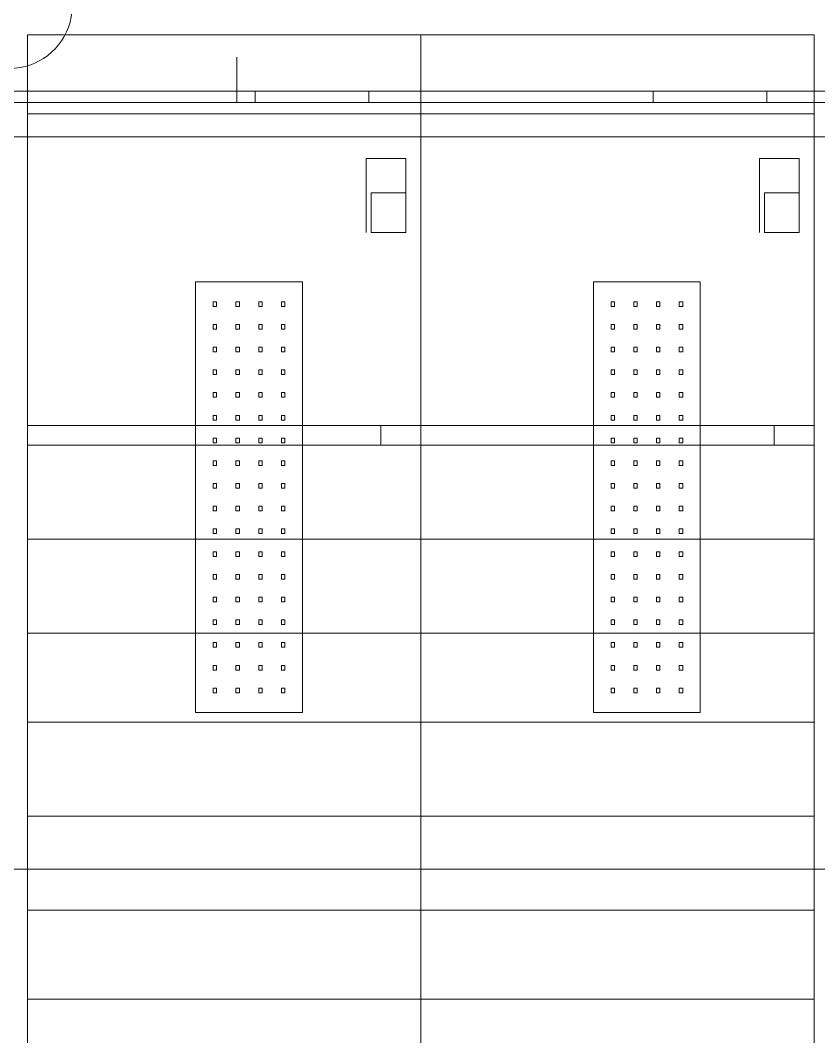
# Model space of a CAD drawing. Header units: millimetres. Extents: x 0 to 3780, y 0 to 2673.
# Drawn here: x 1385.4 to 1455.6, y 608.8 to 698.3 of the extents above; entities that cross this region are included whole.
import ezdxf

# ---------------------------------------------------------------- set-up
doc = ezdxf.new("R2010")
doc.units = ezdxf.units.MM
doc.layers.add('AM_0', color=7, linetype='Continuous', lineweight=5)
doc.layers.add('AM_9', color=6, linetype='Continuous', lineweight=5)

msp = doc.modelspace()

# ---------------------------------------------------------------- linework, layer by layer
at = {"lineweight": 0}
for p, q in [((1420.6, 697), (1386, 697)), ((1455.2, 697), (1420.6, 697)), ((1386, 690.028), (1420.6, 690.028)), ((1420.6, 690.028), (1455.2, 690.028)), ((1415.785, 679.58), (1415.785, 686.117)), ((1419.287, 686.117), (1415.785, 686.117)), ((1419.287, 683.075), (1419.287, 686.117)), ((1450.385, 679.58), (1450.385, 686.117)), ((1453.887, 686.117), (1450.385, 686.117)), ((1453.887, 683.075), (1453.887, 686.117)), ((1416.223, 683.075), (1419.287, 683.075)), ((1416.223, 683.075), (1416.223, 679.58)), ((1419.287, 679.58), (1419.287, 683.075)), ((1450.823, 683.075), (1453.887, 683.075)), ((1450.823, 683.075), (1450.823, 679.58)), ((1453.887, 679.58), (1453.887, 683.075)), ((1416.223, 679.58), (1419.287, 679.58)), ((1450.823, 679.58), (1453.887, 679.58)), ((1386, 662.613), (1420.6, 662.613)), ((1417.098, 660.875), (1417.098, 662.613)), ((1420.6, 662.613), (1455.2, 662.613)), ((1451.698, 660.875), (1451.698, 662.613)), ((1386, 660.875), (1420.6, 660.875)), ((1420.6, 660.875), (1455.2, 660.875)), ((1386, 652.6), (1420.6, 652.6)), ((1420.6, 652.6), (1455.2, 652.6)), ((1386, 644.324), (1420.6, 644.324)), ((1420.6, 644.324), (1455.2, 644.324)), ((1386, 636.502), (1420.6, 636.502)), ((1420.6, 636.502), (1455.2, 636.502)), ((1386, 628.226), (1420.6, 628.226)), ((1420.6, 628.226), (1455.2, 628.226)), ((1386, 619.951), (1420.6, 619.951)), ((1420.6, 619.951), (1455.2, 619.951)), ((1386, 612.129), (1420.6, 612.129)), ((1420.6, 612.129), (1455.2, 612.129))]:
    msp.add_line(p, q, dxfattribs=at)
for points in [[(1420.6, 554.673), (1386, 554.673), (1386, 697), (1420.6, 697)], [(1386, 697), (1386, 554.673), (1420.6, 554.673), (1420.6, 697)], [(1455.2, 554.673), (1420.6, 554.673), (1420.6, 697), (1455.2, 697)], [(1420.6, 697), (1420.6, 554.673), (1455.2, 554.673), (1455.2, 697)], [(1419.287, 679.58), (1419.287, 683.075), (1416.223, 683.075), (1416.223, 679.58)], [(1453.887, 679.58), (1453.887, 683.075), (1450.823, 683.075), (1450.823, 679.58)]]:
    msp.add_lwpolyline(points, close=True, dxfattribs=at)
at = {"layer": 'AM_0'}
for p, q in [((1404.434, 692.03), (1404.434, 695.03)), ((1349.234, 692.03), (1524.584, 692.03)), ((1349.234, 691.03), (1524.584, 691.03)), ((1524.584, 688.02), (1349.234, 688.02)), ((1410.191, 675.245), (1400.791, 675.245)), ((1400.791, 675.245), (1400.791, 637.345)), ((1410.191, 637.345), (1410.191, 675.245)), ((1445.191, 675.245), (1435.791, 675.245)), ((1435.791, 675.245), (1435.791, 637.345)), ((1445.191, 637.345), (1445.191, 675.245)), ((1402.341, 673.5), (1402.341, 673.09)), ((1402.641, 673.5), (1402.341, 673.5)), ((1402.341, 673.09), (1402.641, 673.09)), ((1402.641, 673.09), (1402.641, 673.5)), ((1404.341, 673.5), (1404.341, 673.09)), ((1404.641, 673.5), (1404.341, 673.5)), ((1404.341, 673.09), (1404.641, 673.09)), ((1404.641, 673.09), (1404.641, 673.5)), ((1406.341, 673.5), (1406.341, 673.09)), ((1406.641, 673.5), (1406.341, 673.5)), ((1406.341, 673.09), (1406.641, 673.09)), ((1406.641, 673.09), (1406.641, 673.5)), ((1408.341, 673.5), (1408.341, 673.09)), ((1408.641, 673.5), (1408.341, 673.5)), ((1408.341, 673.09), (1408.641, 673.09)), ((1408.641, 673.09), (1408.641, 673.5)), ((1437.341, 673.5), (1437.341, 673.09)), ((1437.641, 673.5), (1437.341, 673.5)), ((1437.341, 673.09), (1437.641, 673.09)), ((1437.641, 673.09), (1437.641, 673.5)), ((1439.341, 673.5), (1439.341, 673.09)), ((1439.641, 673.5), (1439.341, 673.5)), ((1439.341, 673.09), (1439.641, 673.09)), ((1439.641, 673.09), (1439.641, 673.5)), ((1441.341, 673.5), (1441.341, 673.09)), ((1441.641, 673.5), (1441.341, 673.5)), ((1441.341, 673.09), (1441.641, 673.09)), ((1441.641, 673.09), (1441.641, 673.5)), ((1443.341, 673.5), (1443.341, 673.09)), ((1443.641, 673.5), (1443.341, 673.5)), ((1443.341, 673.09), (1443.641, 673.09)), ((1443.641, 673.09), (1443.641, 673.5)), ((1402.341, 671.5), (1402.341, 671.09)), ((1402.641, 671.5), (1402.341, 671.5)), ((1402.341, 671.09), (1402.641, 671.09)), ((1402.641, 671.09), (1402.641, 671.5)), ((1404.341, 671.5), (1404.341, 671.09)), ((1404.641, 671.5), (1404.341, 671.5)), ((1404.341, 671.09), (1404.641, 671.09)), ((1404.641, 671.09), (1404.641, 671.5)), ((1406.341, 671.5), (1406.341, 671.09)), ((1406.641, 671.5), (1406.341, 671.5)), ((1406.341, 671.09), (1406.641, 671.09)), ((1406.641, 671.09), (1406.641, 671.5)), ((1408.341, 671.5), (1408.341, 671.09)), ((1408.641, 671.5), (1408.341, 671.5)), ((1408.341, 671.09), (1408.641, 671.09)), ((1408.641, 671.09), (1408.641, 671.5)), ((1437.341, 671.5), (1437.341, 671.09)), ((1437.641, 671.5), (1437.341, 671.5)), ((1437.341, 671.09), (1437.641, 671.09)), ((1437.641, 671.09), (1437.641, 671.5)), ((1439.341, 671.5), (1439.341, 671.09)), ((1439.641, 671.5), (1439.341, 671.5)), ((1439.341, 671.09), (1439.641, 671.09)), ((1439.641, 671.09), (1439.641, 671.5)), ((1441.341, 671.5), (1441.341, 671.09)), ((1441.641, 671.5), (1441.341, 671.5)), ((1441.341, 671.09), (1441.641, 671.09)), ((1441.641, 671.09), (1441.641, 671.5)), ((1443.341, 671.5), (1443.341, 671.09)), ((1443.641, 671.5), (1443.341, 671.5)), ((1443.341, 671.09), (1443.641, 671.09)), ((1443.641, 671.09), (1443.641, 671.5)), ((1402.341, 669.5), (1402.341, 669.09)), ((1402.641, 669.5), (1402.341, 669.5)), ((1402.341, 669.09), (1402.641, 669.09)), ((1402.641, 669.09), (1402.641, 669.5)), ((1404.341, 669.5), (1404.341, 669.09)), ((1404.641, 669.5), (1404.341, 669.5)), ((1404.341, 669.09), (1404.641, 669.09)), ((1404.641, 669.09), (1404.641, 669.5)), ((1406.341, 669.5), (1406.341, 669.09)), ((1406.641, 669.5), (1406.341, 669.5)), ((1406.341, 669.09), (1406.641, 669.09)), ((1406.641, 669.09), (1406.641, 669.5)), ((1408.341, 669.5), (1408.341, 669.09)), ((1408.641, 669.5), (1408.341, 669.5)), ((1408.341, 669.09), (1408.641, 669.09)), ((1408.641, 669.09), (1408.641, 669.5)), ((1437.341, 669.5), (1437.341, 669.09)), ((1437.641, 669.5), (1437.341, 669.5)), ((1437.341, 669.09), (1437.641, 669.09)), ((1437.641, 669.09), (1437.641, 669.5)), ((1439.341, 669.5), (1439.341, 669.09)), ((1439.641, 669.5), (1439.341, 669.5)), ((1439.341, 669.09), (1439.641, 669.09)), ((1439.641, 669.09), (1439.641, 669.5)), ((1441.341, 669.5), (1441.341, 669.09)), ((1441.641, 669.5), (1441.341, 669.5)), ((1441.341, 669.09), (1441.641, 669.09)), ((1441.641, 669.09), (1441.641, 669.5)), ((1443.341, 669.5), (1443.341, 669.09)), ((1443.641, 669.5), (1443.341, 669.5)), ((1443.341, 669.09), (1443.641, 669.09)), ((1443.641, 669.09), (1443.641, 669.5)), ((1402.341, 667.5), (1402.341, 667.09)), ((1402.641, 667.5), (1402.341, 667.5)), ((1402.641, 667.09), (1402.641, 667.5)), ((1404.341, 667.5), (1404.341, 667.09)), ((1404.641, 667.5), (1404.341, 667.5)), ((1404.641, 667.09), (1404.641, 667.5)), ((1406.341, 667.5), (1406.341, 667.09)), ((1406.641, 667.5), (1406.341, 667.5)), ((1406.641, 667.09), (1406.641, 667.5)), ((1408.341, 667.5), (1408.341, 667.09)), ((1408.641, 667.5), (1408.341, 667.5)), ((1408.641, 667.09), (1408.641, 667.5)), ((1437.341, 667.5), (1437.341, 667.09)), ((1437.641, 667.5), (1437.341, 667.5)), ((1437.641, 667.09), (1437.641, 667.5)), ((1439.341, 667.5), (1439.341, 667.09)), ((1439.641, 667.5), (1439.341, 667.5)), ((1439.641, 667.09), (1439.641, 667.5)), ((1441.341, 667.5), (1441.341, 667.09)), ((1441.641, 667.5), (1441.341, 667.5)), ((1441.641, 667.09), (1441.641, 667.5)), ((1443.341, 667.5), (1443.341, 667.09)), ((1443.641, 667.5), (1443.341, 667.5)), ((1443.641, 667.09), (1443.641, 667.5)), ((1402.341, 667.09), (1402.641, 667.09)), ((1404.341, 667.09), (1404.641, 667.09)), ((1406.341, 667.09), (1406.641, 667.09)), ((1408.341, 667.09), (1408.641, 667.09)), ((1437.341, 667.09), (1437.641, 667.09)), ((1439.341, 667.09), (1439.641, 667.09)), ((1441.341, 667.09), (1441.641, 667.09)), ((1443.341, 667.09), (1443.641, 667.09)), ((1402.341, 665.5), (1402.341, 665.09)), ((1402.641, 665.5), (1402.341, 665.5)), ((1402.641, 665.09), (1402.641, 665.5)), ((1404.341, 665.5), (1404.341, 665.09)), ((1404.641, 665.5), (1404.341, 665.5)), ((1404.641, 665.09), (1404.641, 665.5)), ((1406.341, 665.5), (1406.341, 665.09)), ((1406.641, 665.5), (1406.341, 665.5)), ((1406.641, 665.09), (1406.641, 665.5)), ((1408.341, 665.5), (1408.341, 665.09)), ((1408.641, 665.5), (1408.341, 665.5)), ((1408.641, 665.09), (1408.641, 665.5)), ((1437.341, 665.5), (1437.341, 665.09)), ((1437.641, 665.5), (1437.341, 665.5)), ((1437.641, 665.09), (1437.641, 665.5)), ((1439.341, 665.5), (1439.341, 665.09)), ((1439.641, 665.5), (1439.341, 665.5)), ((1439.641, 665.09), (1439.641, 665.5)), ((1441.341, 665.5), (1441.341, 665.09)), ((1441.641, 665.5), (1441.341, 665.5)), ((1441.641, 665.09), (1441.641, 665.5)), ((1443.341, 665.5), (1443.341, 665.09)), ((1443.641, 665.5), (1443.341, 665.5)), ((1443.641, 665.09), (1443.641, 665.5)), ((1402.341, 665.09), (1402.641, 665.09)), ((1404.341, 665.09), (1404.641, 665.09)), ((1406.341, 665.09), (1406.641, 665.09)), ((1408.341, 665.09), (1408.641, 665.09)), ((1437.341, 665.09), (1437.641, 665.09)), ((1439.341, 665.09), (1439.641, 665.09)), ((1441.341, 665.09), (1441.641, 665.09)), ((1443.341, 665.09), (1443.641, 665.09)), ((1402.341, 663.5), (1402.341, 663.09)), ((1402.641, 663.5), (1402.341, 663.5)), ((1402.341, 663.09), (1402.641, 663.09)), ((1402.641, 663.09), (1402.641, 663.5)), ((1404.341, 663.5), (1404.341, 663.09)), ((1404.641, 663.5), (1404.341, 663.5)), ((1404.341, 663.09), (1404.641, 663.09)), ((1404.641, 663.09), (1404.641, 663.5)), ((1406.341, 663.5), (1406.341, 663.09)), ((1406.641, 663.5), (1406.341, 663.5)), ((1406.341, 663.09), (1406.641, 663.09)), ((1406.641, 663.09), (1406.641, 663.5)), ((1408.341, 663.5), (1408.341, 663.09)), ((1408.641, 663.5), (1408.341, 663.5)), ((1408.341, 663.09), (1408.641, 663.09)), ((1408.641, 663.09), (1408.641, 663.5)), ((1437.341, 663.5), (1437.341, 663.09)), ((1437.641, 663.5), (1437.341, 663.5)), ((1437.341, 663.09), (1437.641, 663.09)), ((1437.641, 663.09), (1437.641, 663.5)), ((1439.341, 663.5), (1439.341, 663.09)), ((1439.641, 663.5), (1439.341, 663.5)), ((1439.341, 663.09), (1439.641, 663.09)), ((1439.641, 663.09), (1439.641, 663.5)), ((1441.341, 663.5), (1441.341, 663.09)), ((1441.641, 663.5), (1441.341, 663.5)), ((1441.341, 663.09), (1441.641, 663.09)), ((1441.641, 663.09), (1441.641, 663.5)), ((1443.341, 663.5), (1443.341, 663.09)), ((1443.641, 663.5), (1443.341, 663.5)), ((1443.341, 663.09), (1443.641, 663.09)), ((1443.641, 663.09), (1443.641, 663.5)), ((1402.341, 661.5), (1402.341, 661.09)), ((1402.641, 661.5), (1402.341, 661.5)), ((1402.341, 661.09), (1402.641, 661.09)), ((1402.641, 661.09), (1402.641, 661.5)), ((1404.341, 661.5), (1404.341, 661.09)), ((1404.641, 661.5), (1404.341, 661.5)), ((1404.341, 661.09), (1404.641, 661.09)), ((1404.641, 661.09), (1404.641, 661.5)), ((1406.341, 661.5), (1406.341, 661.09)), ((1406.641, 661.5), (1406.341, 661.5)), ((1406.341, 661.09), (1406.641, 661.09)), ((1406.641, 661.09), (1406.641, 661.5)), ((1408.341, 661.5), (1408.341, 661.09)), ((1408.641, 661.5), (1408.341, 661.5)), ((1408.341, 661.09), (1408.641, 661.09)), ((1408.641, 661.09), (1408.641, 661.5)), ((1437.341, 661.5), (1437.341, 661.09)), ((1437.641, 661.5), (1437.341, 661.5)), ((1437.341, 661.09), (1437.641, 661.09)), ((1437.641, 661.09), (1437.641, 661.5)), ((1439.341, 661.5), (1439.341, 661.09)), ((1439.641, 661.5), (1439.341, 661.5)), ((1439.341, 661.09), (1439.641, 661.09)), ((1439.641, 661.09), (1439.641, 661.5)), ((1441.341, 661.5), (1441.341, 661.09)), ((1441.641, 661.5), (1441.341, 661.5)), ((1441.341, 661.09), (1441.641, 661.09)), ((1441.641, 661.09), (1441.641, 661.5)), ((1443.341, 661.5), (1443.341, 661.09)), ((1443.641, 661.5), (1443.341, 661.5)), ((1443.341, 661.09), (1443.641, 661.09)), ((1443.641, 661.09), (1443.641, 661.5)), ((1402.341, 659.5), (1402.341, 659.09)), ((1402.641, 659.5), (1402.341, 659.5)), ((1402.641, 659.09), (1402.641, 659.5)), ((1404.341, 659.5), (1404.341, 659.09)), ((1404.641, 659.5), (1404.341, 659.5)), ((1404.641, 659.09), (1404.641, 659.5)), ((1406.341, 659.5), (1406.341, 659.09)), ((1406.641, 659.5), (1406.341, 659.5)), ((1406.641, 659.09), (1406.641, 659.5)), ((1408.341, 659.5), (1408.341, 659.09)), ((1408.641, 659.5), (1408.341, 659.5)), ((1408.641, 659.09), (1408.641, 659.5)), ((1437.341, 659.5), (1437.341, 659.09)), ((1437.641, 659.5), (1437.341, 659.5)), ((1437.641, 659.09), (1437.641, 659.5)), ((1439.341, 659.5), (1439.341, 659.09)), ((1439.641, 659.5), (1439.341, 659.5)), ((1439.641, 659.09), (1439.641, 659.5)), ((1441.341, 659.5), (1441.341, 659.09)), ((1441.641, 659.5), (1441.341, 659.5)), ((1441.641, 659.09), (1441.641, 659.5)), ((1443.341, 659.5), (1443.341, 659.09)), ((1443.641, 659.5), (1443.341, 659.5)), ((1443.641, 659.09), (1443.641, 659.5)), ((1402.341, 659.09), (1402.641, 659.09)), ((1404.341, 659.09), (1404.641, 659.09)), ((1406.341, 659.09), (1406.641, 659.09)), ((1408.341, 659.09), (1408.641, 659.09)), ((1437.341, 659.09), (1437.641, 659.09)), ((1439.341, 659.09), (1439.641, 659.09)), ((1441.341, 659.09), (1441.641, 659.09)), ((1443.341, 659.09), (1443.641, 659.09)), ((1402.341, 657.5), (1402.341, 657.09)), ((1402.641, 657.5), (1402.341, 657.5)), ((1402.641, 657.09), (1402.641, 657.5)), ((1404.341, 657.5), (1404.341, 657.09)), ((1404.641, 657.5), (1404.341, 657.5)), ((1404.641, 657.09), (1404.641, 657.5)), ((1406.341, 657.5), (1406.341, 657.09)), ((1406.641, 657.5), (1406.341, 657.5)), ((1406.641, 657.09), (1406.641, 657.5)), ((1408.341, 657.5), (1408.341, 657.09)), ((1408.641, 657.5), (1408.341, 657.5)), ((1408.641, 657.09), (1408.641, 657.5)), ((1437.341, 657.5), (1437.341, 657.09)), ((1437.641, 657.5), (1437.341, 657.5)), ((1437.641, 657.09), (1437.641, 657.5)), ((1439.341, 657.5), (1439.341, 657.09)), ((1439.641, 657.5), (1439.341, 657.5)), ((1439.641, 657.09), (1439.641, 657.5)), ((1441.341, 657.5), (1441.341, 657.09)), ((1441.641, 657.5), (1441.341, 657.5)), ((1441.641, 657.09), (1441.641, 657.5)), ((1443.341, 657.5), (1443.341, 657.09)), ((1443.641, 657.5), (1443.341, 657.5)), ((1443.641, 657.09), (1443.641, 657.5)), ((1402.341, 657.09), (1402.641, 657.09)), ((1404.341, 657.09), (1404.641, 657.09)), ((1406.341, 657.09), (1406.641, 657.09)), ((1408.341, 657.09), (1408.641, 657.09)), ((1437.341, 657.09), (1437.641, 657.09)), ((1439.341, 657.09), (1439.641, 657.09)), ((1441.341, 657.09), (1441.641, 657.09)), ((1443.341, 657.09), (1443.641, 657.09)), ((1402.341, 655.5), (1402.341, 655.09)), ((1402.641, 655.5), (1402.341, 655.5)), ((1402.341, 655.09), (1402.641, 655.09)), ((1402.641, 655.09), (1402.641, 655.5)), ((1404.341, 655.5), (1404.341, 655.09)), ((1404.641, 655.5), (1404.341, 655.5)), ((1404.341, 655.09), (1404.641, 655.09)), ((1404.641, 655.09), (1404.641, 655.5)), ((1406.341, 655.5), (1406.341, 655.09)), ((1406.641, 655.5), (1406.341, 655.5)), ((1406.341, 655.09), (1406.641, 655.09)), ((1406.641, 655.09), (1406.641, 655.5)), ((1408.341, 655.5), (1408.341, 655.09)), ((1408.641, 655.5), (1408.341, 655.5)), ((1408.341, 655.09), (1408.641, 655.09)), ((1408.641, 655.09), (1408.641, 655.5)), ((1437.341, 655.5), (1437.341, 655.09)), ((1437.641, 655.5), (1437.341, 655.5)), ((1437.341, 655.09), (1437.641, 655.09)), ((1437.641, 655.09), (1437.641, 655.5)), ((1439.341, 655.5), (1439.341, 655.09)), ((1439.641, 655.5), (1439.341, 655.5)), ((1439.341, 655.09), (1439.641, 655.09)), ((1439.641, 655.09), (1439.641, 655.5)), ((1441.341, 655.5), (1441.341, 655.09)), ((1441.641, 655.5), (1441.341, 655.5)), ((1441.341, 655.09), (1441.641, 655.09)), ((1441.641, 655.09), (1441.641, 655.5)), ((1443.341, 655.5), (1443.341, 655.09)), ((1443.641, 655.5), (1443.341, 655.5)), ((1443.341, 655.09), (1443.641, 655.09)), ((1443.641, 655.09), (1443.641, 655.5)), ((1402.341, 653.5), (1402.341, 653.09)), ((1402.641, 653.5), (1402.341, 653.5)), ((1402.341, 653.09), (1402.641, 653.09)), ((1402.641, 653.09), (1402.641, 653.5)), ((1404.341, 653.5), (1404.341, 653.09)), ((1404.641, 653.5), (1404.341, 653.5)), ((1404.341, 653.09), (1404.641, 653.09)), ((1404.641, 653.09), (1404.641, 653.5)), ((1406.341, 653.5), (1406.341, 653.09)), ((1406.641, 653.5), (1406.341, 653.5)), ((1406.341, 653.09), (1406.641, 653.09)), ((1406.641, 653.09), (1406.641, 653.5)), ((1408.341, 653.5), (1408.341, 653.09)), ((1408.641, 653.5), (1408.341, 653.5)), ((1408.341, 653.09), (1408.641, 653.09)), ((1408.641, 653.09), (1408.641, 653.5)), ((1437.341, 653.5), (1437.341, 653.09)), ((1437.641, 653.5), (1437.341, 653.5)), ((1437.341, 653.09), (1437.641, 653.09)), ((1437.641, 653.09), (1437.641, 653.5)), ((1439.341, 653.5), (1439.341, 653.09)), ((1439.641, 653.5), (1439.341, 653.5)), ((1439.341, 653.09), (1439.641, 653.09)), ((1439.641, 653.09), (1439.641, 653.5)), ((1441.641, 653.5), (1441.341, 653.5)), ((1441.341, 653.5), (1441.341, 653.09)), ((1441.341, 653.09), (1441.641, 653.09)), ((1441.641, 653.09), (1441.641, 653.5)), ((1443.341, 653.5), (1443.341, 653.09)), ((1443.641, 653.5), (1443.341, 653.5)), ((1443.341, 653.09), (1443.641, 653.09)), ((1443.641, 653.09), (1443.641, 653.5)), ((1402.341, 651.5), (1402.341, 651.09)), ((1402.641, 651.5), (1402.341, 651.5)), ((1402.641, 651.09), (1402.641, 651.5)), ((1404.341, 651.5), (1404.341, 651.09)), ((1404.641, 651.5), (1404.341, 651.5)), ((1404.641, 651.09), (1404.641, 651.5)), ((1406.341, 651.5), (1406.341, 651.09)), ((1406.641, 651.5), (1406.341, 651.5)), ((1406.641, 651.09), (1406.641, 651.5)), ((1408.341, 651.5), (1408.341, 651.09)), ((1408.641, 651.5), (1408.341, 651.5)), ((1408.641, 651.09), (1408.641, 651.5)), ((1437.341, 651.5), (1437.341, 651.09)), ((1437.641, 651.5), (1437.341, 651.5)), ((1437.641, 651.09), (1437.641, 651.5)), ((1439.341, 651.5), (1439.341, 651.09)), ((1439.641, 651.5), (1439.341, 651.5)), ((1439.641, 651.09), (1439.641, 651.5)), ((1441.341, 651.5), (1441.341, 651.09)), ((1441.641, 651.5), (1441.341, 651.5)), ((1441.641, 651.09), (1441.641, 651.5)), ((1443.341, 651.5), (1443.341, 651.09)), ((1443.641, 651.5), (1443.341, 651.5)), ((1443.641, 651.09), (1443.641, 651.5)), ((1402.341, 651.09), (1402.641, 651.09)), ((1404.341, 651.09), (1404.641, 651.09)), ((1406.341, 651.09), (1406.641, 651.09)), ((1408.341, 651.09), (1408.641, 651.09)), ((1437.341, 651.09), (1437.641, 651.09)), ((1439.341, 651.09), (1439.641, 651.09)), ((1441.341, 651.09), (1441.641, 651.09)), ((1443.341, 651.09), (1443.641, 651.09)), ((1402.341, 649.5), (1402.341, 649.09)), ((1402.641, 649.5), (1402.341, 649.5)), ((1402.641, 649.09), (1402.641, 649.5)), ((1404.341, 649.5), (1404.341, 649.09)), ((1404.641, 649.5), (1404.341, 649.5)), ((1404.641, 649.09), (1404.641, 649.5)), ((1406.341, 649.5), (1406.341, 649.09)), ((1406.641, 649.5), (1406.341, 649.5)), ((1406.641, 649.09), (1406.641, 649.5)), ((1408.341, 649.5), (1408.341, 649.09)), ((1408.641, 649.5), (1408.341, 649.5)), ((1408.641, 649.09), (1408.641, 649.5)), ((1437.341, 649.5), (1437.341, 649.09)), ((1437.641, 649.5), (1437.341, 649.5)), ((1437.641, 649.09), (1437.641, 649.5)), ((1439.341, 649.5), (1439.341, 649.09)), ((1439.641, 649.5), (1439.341, 649.5)), ((1439.641, 649.09), (1439.641, 649.5)), ((1441.341, 649.5), (1441.341, 649.09)), ((1441.641, 649.5), (1441.341, 649.5)), ((1441.641, 649.09), (1441.641, 649.5)), ((1443.341, 649.5), (1443.341, 649.09)), ((1443.641, 649.5), (1443.341, 649.5)), ((1443.641, 649.09), (1443.641, 649.5)), ((1402.341, 649.09), (1402.641, 649.09)), ((1404.341, 649.09), (1404.641, 649.09)), ((1406.341, 649.09), (1406.641, 649.09)), ((1408.341, 649.09), (1408.641, 649.09)), ((1437.341, 649.09), (1437.641, 649.09)), ((1439.341, 649.09), (1439.641, 649.09)), ((1441.341, 649.09), (1441.641, 649.09)), ((1443.341, 649.09), (1443.641, 649.09)), ((1402.341, 647.5), (1402.341, 647.09)), ((1402.641, 647.5), (1402.341, 647.5)), ((1402.341, 647.09), (1402.641, 647.09)), ((1402.641, 647.09), (1402.641, 647.5)), ((1404.341, 647.5), (1404.341, 647.09)), ((1404.641, 647.5), (1404.341, 647.5)), ((1404.341, 647.09), (1404.641, 647.09)), ((1404.641, 647.09), (1404.641, 647.5)), ((1406.341, 647.5), (1406.341, 647.09)), ((1406.641, 647.5), (1406.341, 647.5)), ((1406.341, 647.09), (1406.641, 647.09)), ((1406.641, 647.09), (1406.641, 647.5)), ((1408.341, 647.5), (1408.341, 647.09)), ((1408.641, 647.5), (1408.341, 647.5)), ((1408.341, 647.09), (1408.641, 647.09)), ((1408.641, 647.09), (1408.641, 647.5)), ((1437.341, 647.5), (1437.341, 647.09)), ((1437.641, 647.5), (1437.341, 647.5)), ((1437.341, 647.09), (1437.641, 647.09)), ((1437.641, 647.09), (1437.641, 647.5)), ((1439.341, 647.5), (1439.341, 647.09)), ((1439.641, 647.5), (1439.341, 647.5)), ((1439.341, 647.09), (1439.641, 647.09)), ((1439.641, 647.09), (1439.641, 647.5)), ((1441.341, 647.5), (1441.341, 647.09)), ((1441.641, 647.5), (1441.341, 647.5)), ((1441.341, 647.09), (1441.641, 647.09)), ((1441.641, 647.09), (1441.641, 647.5)), ((1443.341, 647.5), (1443.341, 647.09)), ((1443.641, 647.5), (1443.341, 647.5)), ((1443.341, 647.09), (1443.641, 647.09)), ((1443.641, 647.09), (1443.641, 647.5)), ((1402.341, 645.5), (1402.341, 645.09)), ((1402.641, 645.5), (1402.341, 645.5)), ((1402.341, 645.09), (1402.641, 645.09)), ((1402.641, 645.09), (1402.641, 645.5)), ((1404.341, 645.5), (1404.341, 645.09)), ((1404.641, 645.5), (1404.341, 645.5)), ((1404.341, 645.09), (1404.641, 645.09)), ((1404.641, 645.09), (1404.641, 645.5)), ((1406.341, 645.5), (1406.341, 645.09)), ((1406.641, 645.5), (1406.341, 645.5)), ((1406.341, 645.09), (1406.641, 645.09)), ((1406.641, 645.09), (1406.641, 645.5)), ((1408.341, 645.5), (1408.341, 645.09)), ((1408.641, 645.5), (1408.341, 645.5)), ((1408.341, 645.09), (1408.641, 645.09)), ((1408.641, 645.09), (1408.641, 645.5)), ((1437.341, 645.5), (1437.341, 645.09)), ((1437.641, 645.5), (1437.341, 645.5)), ((1437.341, 645.09), (1437.641, 645.09)), ((1437.641, 645.09), (1437.641, 645.5)), ((1439.341, 645.5), (1439.341, 645.09)), ((1439.641, 645.5), (1439.341, 645.5)), ((1439.341, 645.09), (1439.641, 645.09)), ((1439.641, 645.09), (1439.641, 645.5)), ((1441.341, 645.5), (1441.341, 645.09)), ((1441.641, 645.5), (1441.341, 645.5)), ((1441.341, 645.09), (1441.641, 645.09)), ((1441.641, 645.09), (1441.641, 645.5)), ((1443.341, 645.5), (1443.341, 645.09)), ((1443.641, 645.5), (1443.341, 645.5)), ((1443.341, 645.09), (1443.641, 645.09)), ((1443.641, 645.09), (1443.641, 645.5)), ((1402.341, 643.5), (1402.341, 643.09)), ((1402.641, 643.5), (1402.341, 643.5)), ((1402.641, 643.09), (1402.641, 643.5)), ((1404.341, 643.5), (1404.341, 643.09)), ((1404.641, 643.5), (1404.341, 643.5)), ((1404.641, 643.09), (1404.641, 643.5)), ((1406.341, 643.5), (1406.341, 643.09)), ((1406.641, 643.5), (1406.341, 643.5)), ((1406.641, 643.09), (1406.641, 643.5)), ((1408.341, 643.5), (1408.341, 643.09)), ((1408.641, 643.5), (1408.341, 643.5)), ((1408.641, 643.09), (1408.641, 643.5)), ((1437.341, 643.5), (1437.341, 643.09)), ((1437.641, 643.5), (1437.341, 643.5)), ((1437.641, 643.09), (1437.641, 643.5)), ((1439.341, 643.5), (1439.341, 643.09)), ((1439.641, 643.5), (1439.341, 643.5)), ((1439.641, 643.09), (1439.641, 643.5)), ((1441.341, 643.5), (1441.341, 643.09)), ((1441.641, 643.5), (1441.341, 643.5)), ((1441.641, 643.09), (1441.641, 643.5)), ((1443.341, 643.5), (1443.341, 643.09)), ((1443.641, 643.5), (1443.341, 643.5)), ((1443.641, 643.09), (1443.641, 643.5)), ((1402.341, 643.09), (1402.641, 643.09)), ((1404.341, 643.09), (1404.641, 643.09)), ((1406.341, 643.09), (1406.641, 643.09)), ((1408.341, 643.09), (1408.641, 643.09)), ((1437.341, 643.09), (1437.641, 643.09)), ((1439.341, 643.09), (1439.641, 643.09)), ((1441.341, 643.09), (1441.641, 643.09)), ((1443.341, 643.09), (1443.641, 643.09)), ((1402.341, 641.5), (1402.341, 641.09)), ((1402.641, 641.5), (1402.341, 641.5)), ((1402.641, 641.09), (1402.641, 641.5)), ((1404.341, 641.5), (1404.341, 641.09)), ((1404.641, 641.5), (1404.341, 641.5)), ((1404.641, 641.09), (1404.641, 641.5)), ((1406.341, 641.5), (1406.341, 641.09)), ((1406.641, 641.5), (1406.341, 641.5)), ((1406.641, 641.09), (1406.641, 641.5)), ((1408.341, 641.5), (1408.341, 641.09)), ((1408.641, 641.5), (1408.341, 641.5)), ((1408.641, 641.09), (1408.641, 641.5)), ((1437.341, 641.5), (1437.341, 641.09)), ((1437.641, 641.5), (1437.341, 641.5)), ((1437.641, 641.09), (1437.641, 641.5)), ((1439.341, 641.5), (1439.341, 641.09)), ((1439.641, 641.5), (1439.341, 641.5)), ((1439.641, 641.09), (1439.641, 641.5)), ((1441.341, 641.5), (1441.341, 641.09)), ((1441.641, 641.5), (1441.341, 641.5)), ((1441.641, 641.09), (1441.641, 641.5)), ((1443.341, 641.5), (1443.341, 641.09)), ((1443.641, 641.5), (1443.341, 641.5)), ((1443.641, 641.09), (1443.641, 641.5)), ((1402.341, 641.09), (1402.641, 641.09)), ((1404.341, 641.09), (1404.641, 641.09)), ((1406.341, 641.09), (1406.641, 641.09)), ((1408.341, 641.09), (1408.641, 641.09)), ((1437.341, 641.09), (1437.641, 641.09)), ((1439.341, 641.09), (1439.641, 641.09)), ((1441.341, 641.09), (1441.641, 641.09)), ((1443.341, 641.09), (1443.641, 641.09)), ((1402.341, 639.5), (1402.341, 639.09)), ((1402.641, 639.5), (1402.341, 639.5)), ((1402.341, 639.09), (1402.641, 639.09)), ((1402.641, 639.09), (1402.641, 639.5)), ((1404.341, 639.5), (1404.341, 639.09)), ((1404.641, 639.5), (1404.341, 639.5)), ((1404.341, 639.09), (1404.641, 639.09)), ((1404.641, 639.09), (1404.641, 639.5)), ((1406.341, 639.5), (1406.341, 639.09)), ((1406.641, 639.5), (1406.341, 639.5)), ((1406.341, 639.09), (1406.641, 639.09)), ((1406.641, 639.09), (1406.641, 639.5)), ((1408.341, 639.5), (1408.341, 639.09)), ((1408.641, 639.5), (1408.341, 639.5)), ((1408.341, 639.09), (1408.641, 639.09)), ((1408.641, 639.09), (1408.641, 639.5)), ((1437.341, 639.5), (1437.341, 639.09)), ((1437.641, 639.5), (1437.341, 639.5)), ((1437.341, 639.09), (1437.641, 639.09)), ((1437.641, 639.09), (1437.641, 639.5)), ((1439.341, 639.5), (1439.341, 639.09)), ((1439.641, 639.5), (1439.341, 639.5)), ((1439.341, 639.09), (1439.641, 639.09)), ((1439.641, 639.09), (1439.641, 639.5)), ((1441.341, 639.5), (1441.341, 639.09)), ((1441.641, 639.5), (1441.341, 639.5)), ((1441.341, 639.09), (1441.641, 639.09)), ((1441.641, 639.09), (1441.641, 639.5)), ((1443.341, 639.5), (1443.341, 639.09)), ((1443.641, 639.5), (1443.341, 639.5)), ((1443.341, 639.09), (1443.641, 639.09)), ((1443.641, 639.09), (1443.641, 639.5)), ((1400.791, 637.345), (1410.191, 637.345)), ((1435.791, 637.345), (1445.191, 637.345)), ((1349.234, 623.55), (1524.584, 623.55))]:
    msp.add_line(p, q, dxfattribs=at)
msp.add_arc((1384.434, 699.53), 5.5, 120, 60, dxfattribs=at)
at = {"layer": 'AM_9', "ltscale": 2}
for p, q in [((1404.434, 691.03), (1404.434, 692.03)), ((1406.034, 691.03), (1406.034, 692.03)), ((1416.034, 691.03), (1416.034, 692.03)), ((1441.034, 691.03), (1441.034, 692.03)), ((1451.034, 691.03), (1451.034, 692.03))]:
    msp.add_line(p, q, dxfattribs=at)

doc.saveas('drawing.dxf')
